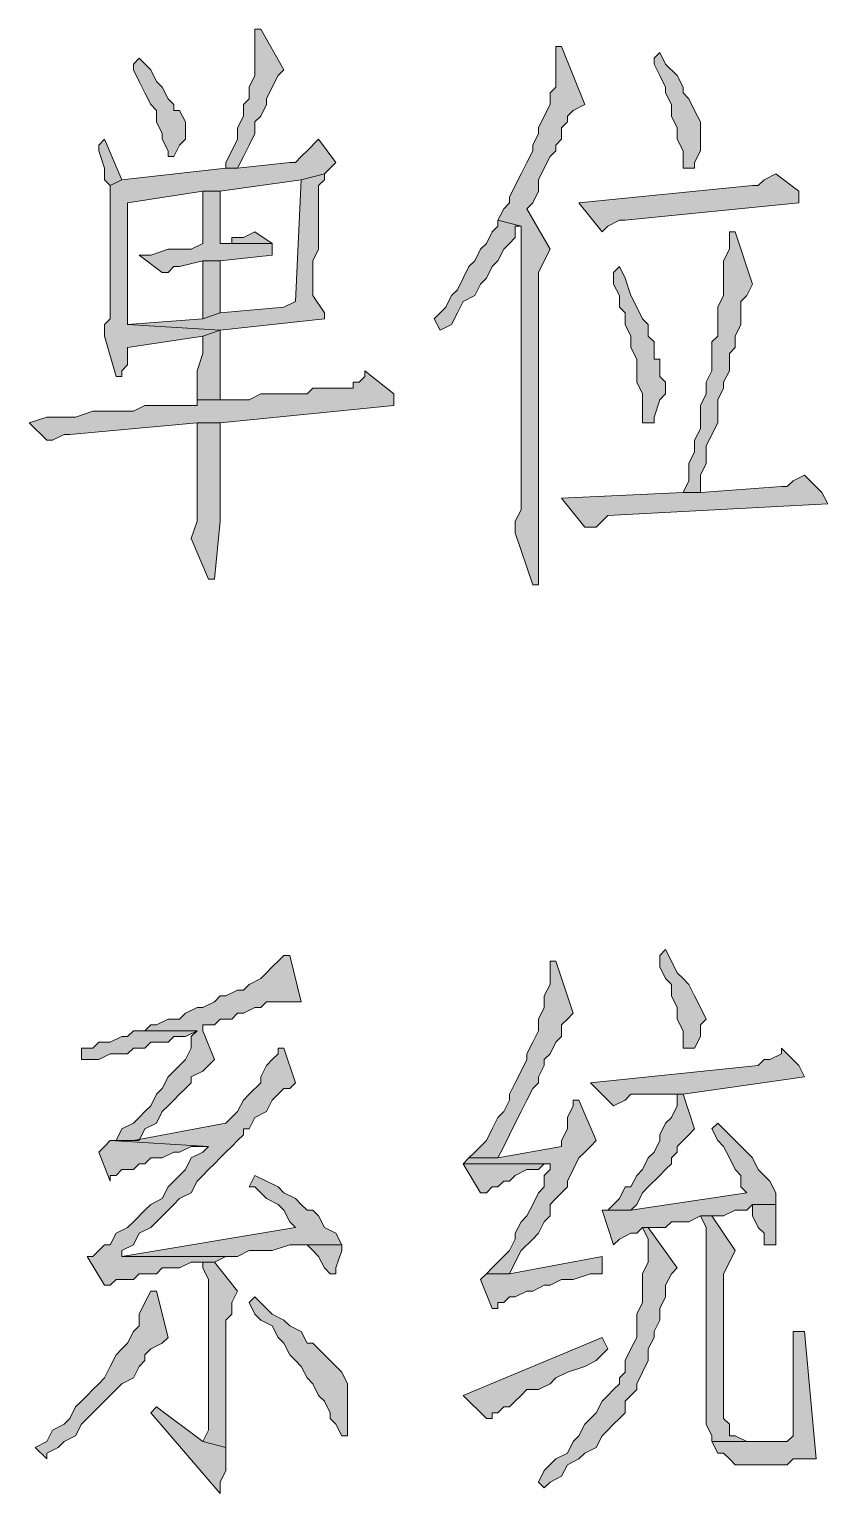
# Model space of a CAD drawing. Header units: inches. Extents: x 20 to 409, y 5 to 283.
# Drawn here: x 348.84 to 354.68, y 53.74 to 64.45 of the extents above; entities that cross this region are included whole.
import ezdxf

# ---------------------------------------------------------------- set-up
doc = ezdxf.new("R2010")
doc.units = ezdxf.units.IN
doc.header["$MEASUREMENT"] = 0
doc.layers.add('C00-00-00', color=7, linetype='Continuous')

msp = doc.modelspace()

# ---------------------------------------------------------------- hatches: boundary and pattern name
at = {"layer": 'C00-00-00'}
h = msp.add_hatch(color=0, dxfattribs=at)
h.dxf.hatch_style = 2
h.paths.add_polyline_path([(350.529, 64.449), (350.487, 64.449), (350.487, 64.364), (350.487, 64.11), (350.444, 64.026), (350.444, 63.941), (350.402, 63.899), (350.402, 63.814), (350.36, 63.729), (350.36, 63.645), (350.317, 63.56), (350.275, 63.475), (350.275, 63.433), (350.36, 63.433), (350.402, 63.518), (350.444, 63.602), (350.487, 63.687), (350.487, 63.772), (350.529, 63.814), (350.571, 63.899), (350.571, 63.941), (350.614, 64.026), (350.656, 64.11), (350.698, 64.153)])
h = msp.add_hatch(color=0, dxfattribs=at)
h.dxf.hatch_style = 2
h.paths.add_polyline_path([(352.73, 64.322), (352.688, 64.322), (352.688, 64.28), (352.688, 64.026), (352.646, 63.983), (352.646, 63.899), (352.603, 63.814), (352.561, 63.729), (352.561, 63.687), (352.519, 63.602), (352.519, 63.56), (352.476, 63.475), (352.434, 63.391), (352.392, 63.306), (352.349, 63.221), (352.349, 63.179), (352.307, 63.137), (352.265, 63.052), (352.434, 63.01), (352.434, 62.756), (352.434, 62.713), (352.434, 60.935), (352.392, 60.851), (352.392, 60.766), (352.519, 60.385), (352.561, 60.385), (352.561, 60.935), (352.561, 62.671), (352.603, 62.756), (352.646, 62.84), (352.476, 63.137), (352.519, 63.179), (352.561, 63.264), (352.561, 63.348), (352.603, 63.433), (352.646, 63.518), (352.688, 63.56), (352.688, 63.602), (352.73, 63.645), (352.73, 63.729), (352.773, 63.772), (352.773, 63.814), (352.815, 63.856), (352.9, 63.899)])
h = msp.add_hatch(color=0, dxfattribs=at)
h.dxf.hatch_style = 2
h.paths.add_polyline_path([(353.45, 64.28), (353.408, 64.237), (353.408, 64.195), (353.45, 64.11), (353.492, 64.026), (353.492, 63.983), (353.535, 63.899), (353.535, 63.814), (353.577, 63.729), (353.577, 63.645), (353.619, 63.56), (353.619, 63.433), (353.704, 63.433), (353.704, 63.475), (353.746, 63.56), (353.746, 63.772), (353.704, 63.856), (353.662, 63.941), (353.619, 63.983), (353.619, 64.026), (353.577, 64.11), (353.492, 64.195)])
h = msp.add_hatch(color=0, dxfattribs=at)
h.dxf.hatch_style = 2
h.paths.add_polyline_path([(349.64, 64.237), (349.598, 64.195), (349.598, 64.153), (349.64, 64.068), (349.682, 63.983), (349.725, 63.899), (349.767, 63.856), (349.767, 63.772), (349.809, 63.687), (349.809, 63.645), (349.852, 63.56), (349.852, 63.518), (349.894, 63.518), (349.936, 63.602), (349.979, 63.645), (349.979, 63.772), (349.936, 63.856), (349.894, 63.856), (349.894, 63.899), (349.852, 63.941), (349.809, 64.026), (349.767, 64.068), (349.725, 64.153)])
h = msp.add_hatch(color=0, dxfattribs=at)
h.dxf.hatch_style = 2
h.paths.add_polyline_path([(349.386, 63.645), (349.344, 63.602), (349.344, 63.56), (349.386, 63.433), (349.386, 63.348), (349.428, 63.306), (349.513, 63.348)])
h = msp.add_hatch(color=0, dxfattribs=at)
h.dxf.hatch_style = 2
h.paths.add_polyline_path([(350.952, 63.645), (350.868, 63.56), (350.825, 63.518), (350.783, 63.475), (350.741, 63.475), (350.36, 63.433), (350.275, 63.433), (349.513, 63.348), (349.428, 63.306), (349.428, 62.332), (349.386, 62.29), (349.386, 62.205), (349.471, 61.909), (349.513, 61.909), (349.513, 61.951), (349.555, 61.994), (349.555, 62.121), (350.106, 62.205), (350.233, 62.248), (349.555, 62.29), (349.555, 63.179), (350.106, 63.264), (350.233, 63.264), (350.825, 63.348), (350.995, 63.391), (351.079, 63.475)])
h = msp.add_hatch(color=0, dxfattribs=at)
h.dxf.hatch_style = 2
h.paths.add_polyline_path([(350.995, 63.391), (350.825, 63.348), (350.783, 62.459), (350.698, 62.417), (350.233, 62.375), (350.106, 62.332), (349.555, 62.29), (350.233, 62.248), (350.995, 62.332), (350.995, 62.375), (350.91, 62.502), (350.91, 62.756), (350.952, 62.84), (350.952, 63.306), (350.995, 63.348)])
h = msp.add_hatch(color=0, dxfattribs=at)
h.dxf.hatch_style = 2
h.paths.add_polyline_path([(354.297, 63.391), (354.212, 63.348), (354.17, 63.306), (354.127, 63.306), (352.857, 63.179), (353.027, 62.967), (353.069, 63.01), (353.154, 63.052), (353.196, 63.052), (354.466, 63.179), (354.466, 63.264)])
h = msp.add_hatch(color=0, dxfattribs=at)
h.dxf.hatch_style = 2
h.paths.add_polyline_path([(350.233, 63.264), (350.106, 63.264), (350.106, 63.137), (350.106, 62.883), (350.021, 62.84), (349.852, 62.84), (349.725, 62.798), (349.64, 62.798), (349.809, 62.671), (349.852, 62.671), (349.894, 62.713), (349.936, 62.713), (350.106, 62.756), (350.233, 62.756), (350.614, 62.798), (350.614, 62.883), (350.233, 62.883)])
h = msp.add_hatch(color=0, dxfattribs=at)
h.dxf.hatch_style = 2
h.paths.add_polyline_path([(352.265, 63.052), (352.265, 63.01), (352.222, 62.967), (352.18, 62.883), (352.138, 62.84), (352.095, 62.756), (352.053, 62.713), (352.011, 62.629), (351.968, 62.544), (351.926, 62.502), (351.884, 62.417), (351.799, 62.332), (351.841, 62.248), (351.926, 62.29), (351.968, 62.375), (352.011, 62.459), (352.095, 62.502), (352.138, 62.586), (352.18, 62.629), (352.222, 62.713), (352.265, 62.756), (352.307, 62.84), (352.349, 62.883), (352.392, 62.925), (352.392, 63.01), (352.434, 63.01)])
h = msp.add_hatch(color=0, dxfattribs=at)
h.dxf.hatch_style = 2
h.paths.add_polyline_path([(350.487, 62.967), (350.402, 62.925), (350.317, 62.925), (350.317, 62.883), (350.233, 62.883), (350.614, 62.883)])
h = msp.add_hatch(color=0, dxfattribs=at)
h.dxf.hatch_style = 2
h.paths.add_polyline_path([(354, 62.967), (353.958, 62.967), (353.958, 62.925), (353.958, 62.84), (353.916, 62.756), (353.916, 62.502), (353.873, 62.417), (353.873, 62.205), (353.831, 62.163), (353.831, 61.951), (353.789, 61.867), (353.789, 61.782), (353.746, 61.697), (353.746, 61.528), (353.704, 61.443), (353.704, 61.359), (353.662, 61.274), (353.662, 61.147), (353.619, 61.062), (353.746, 61.062), (353.746, 61.189), (353.789, 61.274), (353.789, 61.401), (353.831, 61.486), (353.873, 61.57), (353.873, 61.74), (353.916, 61.824), (353.916, 61.867), (353.958, 61.951), (353.958, 62.078), (354, 62.121), (354, 62.205), (354.043, 62.29), (354.043, 62.459), (354.085, 62.502), (354.127, 62.586)])
h = msp.add_hatch(color=0, dxfattribs=at)
h.dxf.hatch_style = 2
h.paths.add_polyline_path([(350.233, 62.756), (350.106, 62.756), (350.106, 62.713), (350.106, 62.332), (350.233, 62.375)])
h = msp.add_hatch(color=0, dxfattribs=at)
h.dxf.hatch_style = 2
h.paths.add_polyline_path([(353.154, 62.713), (353.111, 62.671), (353.111, 62.586), (353.154, 62.502), (353.154, 62.417), (353.196, 62.375), (353.196, 62.29), (353.238, 62.205), (353.238, 62.121), (353.281, 62.036), (353.281, 61.867), (353.323, 61.782), (353.323, 61.57), (353.408, 61.57), (353.408, 61.613), (353.45, 61.74), (353.492, 61.782), (353.492, 61.867), (353.45, 61.909), (353.45, 62.036), (353.408, 62.036), (353.408, 62.078), (353.408, 62.163), (353.365, 62.205), (353.365, 62.29), (353.323, 62.332), (353.281, 62.417), (353.238, 62.502), (353.196, 62.629)])
h = msp.add_hatch(color=0, dxfattribs=at)
h.dxf.hatch_style = 2
h.paths.add_polyline_path([(350.233, 62.248), (350.106, 62.205), (350.106, 62.078), (350.063, 61.951), (350.063, 61.74), (350.233, 61.74)])
h = msp.add_hatch(color=0, dxfattribs=at)
h.dxf.hatch_style = 2
h.paths.add_polyline_path([(351.291, 61.951), (351.291, 61.909), (351.249, 61.867), (351.206, 61.867), (351.206, 61.824), (350.91, 61.824), (350.868, 61.782), (350.529, 61.782), (350.444, 61.74), (350.36, 61.74), (350.063, 61.74), (350.063, 61.697), (349.682, 61.697), (349.598, 61.655), (349.301, 61.655), (349.174, 61.613), (348.963, 61.613), (348.836, 61.57), (348.963, 61.443), (349.005, 61.443), (349.09, 61.486), (349.132, 61.486), (350.063, 61.57), (350.233, 61.57), (351.503, 61.697), (351.503, 61.782)])
h = msp.add_hatch(color=0, dxfattribs=at)
h.dxf.hatch_style = 2
h.paths.add_polyline_path([(350.233, 61.57), (350.063, 61.57), (350.063, 61.486), (350.063, 60.851), (350.021, 60.724), (350.148, 60.427), (350.19, 60.427), (350.233, 60.851)])
h = msp.add_hatch(color=0, dxfattribs=at)
h.dxf.hatch_style = 2
h.paths.add_polyline_path([(354.508, 61.189), (354.424, 61.147), (354.381, 61.105), (354.339, 61.105), (353.746, 61.062), (353.619, 61.062), (352.73, 61.02), (352.9, 60.808), (352.984, 60.808), (353.027, 60.851), (353.069, 60.893), (354.678, 60.978), (354.635, 61.062)])
h = msp.add_hatch(color=0, dxfattribs=at)
h.dxf.hatch_style = 2
h.paths.add_polyline_path([(350.741, 57.676), (350.698, 57.676), (350.656, 57.633), (350.614, 57.591), (350.571, 57.549), (350.529, 57.506), (350.444, 57.464), (350.402, 57.422), (350.36, 57.422), (350.275, 57.379), (350.233, 57.379), (350.19, 57.337), (350.106, 57.295), (350.063, 57.295), (349.979, 57.252), (349.936, 57.21), (349.852, 57.21), (349.767, 57.168), (349.725, 57.168), (349.682, 57.125), (350.063, 57.125), (350.021, 57.083), (350.021, 56.998), (349.979, 56.914), (349.936, 56.871), (349.894, 56.829), (349.852, 56.787), (349.809, 56.702), (349.767, 56.66), (349.725, 56.575), (349.682, 56.533), (349.64, 56.49), (349.598, 56.448), (349.513, 56.406), (349.471, 56.321), (349.428, 56.321), (349.598, 56.321), (349.64, 56.321), (349.682, 56.406), (349.767, 56.448), (349.809, 56.533), (349.852, 56.575), (349.894, 56.617), (349.936, 56.66), (349.979, 56.702), (350.021, 56.744), (350.021, 56.787), (350.106, 56.829), (350.148, 56.871), (350.19, 56.914), (350.106, 57.125), (350.106, 57.168), (350.19, 57.168), (350.233, 57.21), (350.317, 57.21), (350.36, 57.252), (350.402, 57.252), (350.487, 57.295), (350.529, 57.295), (350.571, 57.337), (350.825, 57.337)])
h = msp.add_hatch(color=0, dxfattribs=at)
h.dxf.hatch_style = 2
h.paths.add_polyline_path([(352.688, 57.633), (352.646, 57.633), (352.646, 57.591), (352.646, 57.464), (352.603, 57.379), (352.603, 57.295), (352.561, 57.21), (352.561, 57.125), (352.519, 57.041), (352.476, 56.956), (352.476, 56.914), (352.434, 56.829), (352.392, 56.744), (352.349, 56.66), (352.349, 56.617), (352.307, 56.533), (352.265, 56.49), (352.222, 56.406), (352.18, 56.321), (352.138, 56.279), (352.095, 56.236), (352.053, 56.194), (352.265, 56.194), (352.307, 56.279), (352.349, 56.363), (352.392, 56.448), (352.434, 56.533), (352.476, 56.617), (352.519, 56.702), (352.561, 56.744), (352.561, 56.787), (352.603, 56.871), (352.603, 56.914), (352.646, 56.956), (352.688, 57.041), (352.73, 57.083), (352.73, 57.168), (352.773, 57.21), (352.815, 57.252)])
h = msp.add_hatch(color=0, dxfattribs=at)
h.dxf.hatch_style = 2
h.paths.add_polyline_path([(353.492, 57.718), (353.45, 57.676), (353.45, 57.591), (353.492, 57.506), (353.535, 57.464), (353.535, 57.379), (353.577, 57.295), (353.577, 57.21), (353.619, 57.125), (353.619, 56.998), (353.704, 56.998), (353.746, 57.083), (353.746, 57.168), (353.789, 57.21), (353.746, 57.295), (353.704, 57.379), (353.662, 57.464), (353.619, 57.506), (353.577, 57.549), (353.535, 57.633)])
h = msp.add_hatch(color=0, dxfattribs=at)
h.dxf.hatch_style = 2
h.paths.add_polyline_path([(349.682, 57.125), (349.598, 57.125), (349.555, 57.083), (349.513, 57.083), (349.428, 57.041), (349.344, 57.041), (349.301, 56.998), (349.217, 56.998), (349.217, 56.914), (349.344, 56.914), (349.428, 56.956), (349.555, 56.956), (349.598, 56.998), (349.682, 56.998), (349.725, 57.041), (349.852, 57.041), (349.894, 57.083), (349.979, 57.083), (350.063, 57.125)])
h = msp.add_hatch(color=0, dxfattribs=at)
h.dxf.hatch_style = 2
h.paths.add_polyline_path([(350.656, 56.998), (350.656, 56.956), (350.614, 56.914), (350.571, 56.871), (350.529, 56.787), (350.529, 56.744), (350.444, 56.66), (350.402, 56.617), (350.36, 56.533), (350.275, 56.448), (349.598, 56.321), (349.428, 56.321), (350.148, 56.279), (350.106, 56.236), (350.021, 56.194), (349.979, 56.109), (349.936, 56.067), (349.894, 56.025), (349.852, 55.982), (349.809, 55.898), (349.725, 55.855), (349.682, 55.813), (349.598, 55.728), (349.555, 55.686), (349.471, 55.644), (349.428, 55.559), (349.386, 55.559), (349.344, 55.517), (349.301, 55.474), (349.259, 55.474), (349.386, 55.263), (349.428, 55.263), (349.471, 55.305), (349.598, 55.305), (349.64, 55.347), (349.767, 55.347), (349.809, 55.39), (349.936, 55.39), (350.021, 55.432), (350.19, 55.432), (350.275, 55.474), (349.513, 55.474), (349.513, 55.517), (349.598, 55.559), (349.64, 55.644), (349.725, 55.686), (349.767, 55.728), (349.852, 55.813), (349.894, 55.855), (349.936, 55.898), (350.021, 55.94), (350.063, 56.025), (350.106, 56.067), (350.148, 56.109), (350.19, 56.152), (350.233, 56.194), (350.275, 56.236), (350.317, 56.279), (350.36, 56.321), (350.402, 56.363), (350.402, 56.406), (350.444, 56.406), (350.487, 56.49), (350.571, 56.533), (350.614, 56.617), (350.656, 56.66), (350.698, 56.702), (350.741, 56.702), (350.783, 56.744), (350.698, 56.998)])
h = msp.add_hatch(color=0, dxfattribs=at)
h.dxf.hatch_style = 2
h.paths.add_polyline_path([(354.339, 56.998), (354.339, 56.956), (354.254, 56.914), (354.212, 56.914), (354.17, 56.871), (352.942, 56.744), (353.111, 56.575), (353.196, 56.617), (353.238, 56.66), (353.619, 56.66), (354.508, 56.787), (354.466, 56.871)])
h = msp.add_hatch(color=0, dxfattribs=at)
h.dxf.hatch_style = 2
h.paths.add_polyline_path([(353.619, 56.66), (353.577, 56.66), (353.577, 56.575), (353.535, 56.49), (353.492, 56.448), (353.45, 56.363), (353.45, 56.321), (353.408, 56.236), (353.365, 56.194), (353.323, 56.109), (353.281, 56.067), (353.238, 55.982), (353.196, 55.982), (353.154, 55.898), (353.111, 55.855), (353.069, 55.813), (353.238, 55.813), (353.281, 55.855), (353.323, 55.94), (353.365, 55.982), (353.45, 56.067), (353.492, 56.109), (353.535, 56.152), (353.535, 56.194), (353.577, 56.236), (353.577, 56.279), (353.619, 56.321), (353.662, 56.363), (353.704, 56.406)])
h = msp.add_hatch(color=0, dxfattribs=at)
h.dxf.hatch_style = 2
h.paths.add_polyline_path([(352.857, 56.617), (352.815, 56.617), (352.815, 56.575), (352.773, 56.49), (352.773, 56.406), (352.73, 56.321), (352.73, 56.279), (352.265, 56.194), (352.053, 56.194), (352.011, 56.152), (352.646, 56.152), (352.646, 56.109), (352.603, 56.067), (352.603, 55.982), (352.561, 55.94), (352.519, 55.855), (352.476, 55.771), (352.434, 55.728), (352.392, 55.644), (352.392, 55.601), (352.349, 55.517), (352.265, 55.432), (352.222, 55.39), (352.18, 55.347), (352.349, 55.347), (352.392, 55.432), (352.434, 55.517), (352.519, 55.601), (352.561, 55.644), (352.603, 55.728), (352.646, 55.771), (352.646, 55.855), (352.688, 55.898), (352.73, 55.94), (352.773, 55.982), (352.773, 56.025), (352.815, 56.109), (352.857, 56.194), (352.9, 56.236), (352.942, 56.279), (352.984, 56.321)])
h = msp.add_hatch(color=0, dxfattribs=at)
h.dxf.hatch_style = 2
h.paths.add_polyline_path([(353.873, 56.448), (353.831, 56.406), (353.873, 56.321), (353.916, 56.279), (353.958, 56.194), (354, 56.109), (354.043, 56.067), (354.043, 55.982), (354.085, 55.94), (353.238, 55.813), (353.027, 55.813), (353.111, 55.559), (353.154, 55.601), (353.238, 55.644), (353.281, 55.644), (353.323, 55.686), (353.492, 55.686), (353.535, 55.728), (353.577, 55.728), (353.662, 55.728), (353.746, 55.771), (353.916, 55.771), (354, 55.813), (354.085, 55.813), (354.127, 55.855), (354.297, 55.855), (354.297, 55.898), (354.297, 55.94), (354.254, 56.025), (354.17, 56.109), (354.127, 56.194)])
h = msp.add_hatch(color=0, dxfattribs=at)
h.dxf.hatch_style = 2
h.paths.add_polyline_path([(349.428, 56.321), (349.386, 56.279), (349.344, 56.236), (349.428, 56.025), (349.428, 56.067), (349.471, 56.067), (349.513, 56.109), (349.598, 56.109), (349.64, 56.152), (349.682, 56.152), (349.725, 56.194), (349.809, 56.194), (349.894, 56.236), (349.936, 56.236), (350.021, 56.279), (350.148, 56.279)])
h = msp.add_hatch(color=0, dxfattribs=at)
h.dxf.hatch_style = 2
h.paths.add_polyline_path([(352.011, 56.152), (352.138, 55.94), (352.18, 55.94), (352.222, 55.982), (352.265, 55.982), (352.307, 56.025), (352.349, 56.025), (352.392, 56.067), (352.476, 56.109), (352.561, 56.109), (352.603, 56.152), (352.646, 56.152)])
h = msp.add_hatch(color=0, dxfattribs=at)
h.dxf.hatch_style = 2
h.paths.add_polyline_path([(350.487, 56.067), (350.444, 55.982), (350.487, 55.982), (350.529, 55.94), (350.571, 55.898), (350.656, 55.855), (350.698, 55.813), (350.741, 55.728), (350.783, 55.686), (349.513, 55.474), (350.36, 55.474), (350.444, 55.517), (350.614, 55.517), (350.741, 55.559), (351.122, 55.559), (351.079, 55.644), (350.995, 55.686), (350.952, 55.771), (350.91, 55.813), (350.868, 55.813), (350.825, 55.855), (350.783, 55.898), (350.698, 55.94), (350.656, 55.982), (350.571, 56.025)])
h = msp.add_hatch(color=0, dxfattribs=at)
h.dxf.hatch_style = 2
h.paths.add_polyline_path([(354.297, 55.855), (354.127, 55.855), (354.127, 55.771), (354.17, 55.686), (354.212, 55.644), (354.212, 55.559), (354.297, 55.559)])
h = msp.add_hatch(color=0, dxfattribs=at)
h.dxf.hatch_style = 2
h.paths.add_polyline_path([(353.831, 55.771), (353.746, 55.771), (353.789, 55.686), (353.789, 54.247), (353.831, 54.162), (353.831, 54.12), (354.127, 54.12), (354.085, 54.12), (354, 54.162), (353.958, 54.162), (353.958, 54.247), (353.916, 54.289), (353.916, 55.178), (353.916, 55.22), (353.916, 55.347), (353.958, 55.432), (354, 55.517)])
h = msp.add_hatch(color=0, dxfattribs=at)
h.dxf.hatch_style = 2
h.paths.add_polyline_path([(353.365, 55.686), (353.323, 55.686), (353.365, 55.601), (353.365, 55.432), (353.323, 55.347), (353.323, 55.136), (353.281, 55.051), (353.281, 54.882), (353.238, 54.797), (353.196, 54.712), (353.196, 54.628), (353.154, 54.585), (353.154, 54.543), (353.111, 54.501), (353.069, 54.458), (353.027, 54.416), (352.984, 54.331), (352.942, 54.289), (352.9, 54.247), (352.857, 54.162), (352.815, 54.12), (352.773, 54.035), (352.688, 53.993), (352.603, 53.908), (352.561, 53.823), (352.603, 53.781), (352.646, 53.823), (352.73, 53.866), (352.773, 53.95), (352.857, 53.993), (352.9, 54.035), (352.984, 54.077), (353.027, 54.162), (353.069, 54.204), (353.111, 54.247), (353.154, 54.289), (353.196, 54.331), (353.196, 54.416), (353.238, 54.458), (353.281, 54.501), (353.281, 54.543), (353.323, 54.628), (353.365, 54.712), (353.365, 54.797), (353.408, 54.882), (353.408, 54.924), (353.45, 55.009), (353.45, 55.093), (353.492, 55.178), (353.492, 55.263), (353.535, 55.347), (353.577, 55.39)])
h = msp.add_hatch(color=0, dxfattribs=at)
h.dxf.hatch_style = 2
h.paths.add_polyline_path([(351.122, 55.559), (350.868, 55.559), (350.91, 55.517), (350.952, 55.474), (350.995, 55.39), (351.037, 55.347), (351.079, 55.347), (351.079, 55.39), (351.122, 55.517)])
h = msp.add_hatch(color=0, dxfattribs=at)
h.dxf.hatch_style = 2
h.paths.add_polyline_path([(350.19, 55.432), (350.106, 55.432), (350.106, 55.39), (350.148, 55.305), (350.148, 54.204), (350.106, 54.12), (350.275, 54.077), (350.275, 55.009), (350.317, 55.051), (350.317, 55.136), (350.36, 55.22)])
h = msp.add_hatch(color=0, dxfattribs=at)
h.dxf.hatch_style = 2
h.paths.add_polyline_path([(353.027, 55.474), (352.349, 55.347), (352.18, 55.347), (352.138, 55.305), (352.222, 55.093), (352.265, 55.093), (352.265, 55.136), (352.307, 55.136), (352.349, 55.178), (352.392, 55.178), (352.476, 55.22), (352.519, 55.22), (352.603, 55.263), (352.646, 55.263), (352.73, 55.305), (352.815, 55.305), (352.942, 55.347), (353.027, 55.347)])
h = msp.add_hatch(color=0, dxfattribs=at)
h.dxf.hatch_style = 2
h.paths.add_polyline_path([(349.725, 55.22), (349.682, 55.136), (349.64, 55.051), (349.64, 54.966), (349.598, 54.924), (349.555, 54.839), (349.513, 54.797), (349.471, 54.755), (349.428, 54.67), (349.386, 54.585), (349.344, 54.543), (349.301, 54.501), (349.259, 54.458), (349.217, 54.416), (349.174, 54.374), (349.132, 54.289), (349.09, 54.247), (349.005, 54.204), (348.963, 54.12), (348.878, 54.077), (348.963, 53.993), (348.963, 54.035), (349.047, 54.077), (349.09, 54.12), (349.174, 54.162), (349.217, 54.247), (349.259, 54.289), (349.301, 54.331), (349.344, 54.374), (349.386, 54.416), (349.428, 54.458), (349.471, 54.501), (349.513, 54.543), (349.598, 54.585), (349.64, 54.67), (349.682, 54.712), (349.682, 54.755), (349.725, 54.797), (349.809, 54.839), (349.852, 54.882), (349.767, 55.22)])
h = msp.add_hatch(color=0, dxfattribs=at)
h.dxf.hatch_style = 2
h.paths.add_polyline_path([(350.487, 55.178), (350.444, 55.136), (350.487, 55.051), (350.529, 55.009), (350.614, 54.966), (350.656, 54.882), (350.698, 54.839), (350.741, 54.755), (350.783, 54.712), (350.825, 54.67), (350.868, 54.585), (350.91, 54.543), (350.952, 54.458), (350.995, 54.416), (351.037, 54.331), (351.037, 54.289), (351.079, 54.247), (351.122, 54.162), (351.164, 54.162), (351.164, 54.289), (351.164, 54.543), (351.122, 54.628), (351.037, 54.712), (350.995, 54.755), (350.952, 54.797), (350.91, 54.839), (350.868, 54.839), (350.825, 54.924), (350.741, 54.966), (350.698, 55.009), (350.614, 55.051), (350.571, 55.093)])
h = msp.add_hatch(color=0, dxfattribs=at)
h.dxf.hatch_style = 2
h.paths.add_polyline_path([(353.027, 54.882), (352.011, 54.458), (352.18, 54.289), (352.222, 54.289), (352.222, 54.331), (352.265, 54.331), (352.307, 54.374), (352.349, 54.374), (352.392, 54.416), (352.434, 54.458), (352.476, 54.501), (352.561, 54.501), (352.646, 54.543), (352.688, 54.585), (352.773, 54.628), (352.9, 54.67), (352.984, 54.712), (353.069, 54.797)])
h = msp.add_hatch(color=0, dxfattribs=at)
h.dxf.hatch_style = 2
h.paths.add_polyline_path([(354.508, 54.924), (354.424, 54.924), (354.424, 54.162), (354.381, 54.12), (353.831, 54.12), (353.873, 54.035), (353.916, 54.035), (353.958, 53.993), (354, 53.95), (354.381, 53.95), (354.424, 53.993), (354.593, 53.993)])
h = msp.add_hatch(color=0, dxfattribs=at)
h.dxf.hatch_style = 2
h.paths.add_polyline_path([(349.767, 54.374), (349.725, 54.331), (350.233, 53.739), (350.233, 53.823), (350.275, 53.908), (350.275, 54.077), (350.106, 54.12)])

# ---------------------------------------------------------------- linework, layer by layer
at = {"layer": 'C00-00-00', "color": 0, "lineweight": 0}
for points in [[(350.529, 64.449), (350.487, 64.449), (350.487, 64.364), (350.487, 64.11), (350.444, 64.026), (350.444, 63.941), (350.402, 63.899), (350.402, 63.814), (350.36, 63.729), (350.36, 63.645), (350.317, 63.56), (350.275, 63.475), (350.275, 63.433), (350.36, 63.433), (350.402, 63.518), (350.444, 63.602), (350.487, 63.687), (350.487, 63.772), (350.529, 63.814), (350.571, 63.899), (350.571, 63.941), (350.614, 64.026), (350.656, 64.11), (350.698, 64.153)], [(352.73, 64.322), (352.688, 64.322), (352.688, 64.28), (352.688, 64.026), (352.646, 63.983), (352.646, 63.899), (352.603, 63.814), (352.561, 63.729), (352.561, 63.687), (352.519, 63.602), (352.519, 63.56), (352.476, 63.475), (352.434, 63.391), (352.392, 63.306), (352.349, 63.221), (352.349, 63.179), (352.307, 63.137), (352.265, 63.052), (352.434, 63.01), (352.434, 62.756), (352.434, 62.713), (352.434, 60.935), (352.392, 60.851), (352.392, 60.766), (352.519, 60.385), (352.561, 60.385), (352.561, 60.935), (352.561, 62.671), (352.603, 62.756), (352.646, 62.84), (352.476, 63.137), (352.519, 63.179), (352.561, 63.264), (352.561, 63.348), (352.603, 63.433), (352.646, 63.518), (352.688, 63.56), (352.688, 63.602), (352.73, 63.645), (352.73, 63.729), (352.773, 63.772), (352.773, 63.814), (352.815, 63.856), (352.9, 63.899)], [(353.45, 64.28), (353.408, 64.237), (353.408, 64.195), (353.45, 64.11), (353.492, 64.026), (353.492, 63.983), (353.535, 63.899), (353.535, 63.814), (353.577, 63.729), (353.577, 63.645), (353.619, 63.56), (353.619, 63.433), (353.704, 63.433), (353.704, 63.475), (353.746, 63.56), (353.746, 63.772), (353.704, 63.856), (353.662, 63.941), (353.619, 63.983), (353.619, 64.026), (353.577, 64.11), (353.492, 64.195)], [(349.64, 64.237), (349.598, 64.195), (349.598, 64.153), (349.64, 64.068), (349.682, 63.983), (349.725, 63.899), (349.767, 63.856), (349.767, 63.772), (349.809, 63.687), (349.809, 63.645), (349.852, 63.56), (349.852, 63.518), (349.894, 63.518), (349.936, 63.602), (349.979, 63.645), (349.979, 63.772), (349.936, 63.856), (349.894, 63.856), (349.894, 63.899), (349.852, 63.941), (349.809, 64.026), (349.767, 64.068), (349.725, 64.153)], [(349.386, 63.645), (349.344, 63.602), (349.344, 63.56), (349.386, 63.433), (349.386, 63.348), (349.428, 63.306), (349.513, 63.348)], [(350.952, 63.645), (350.868, 63.56), (350.825, 63.518), (350.783, 63.475), (350.741, 63.475), (350.36, 63.433), (350.275, 63.433), (349.513, 63.348), (349.428, 63.306), (349.428, 62.332), (349.386, 62.29), (349.386, 62.205), (349.471, 61.909), (349.513, 61.909), (349.513, 61.951), (349.555, 61.994), (349.555, 62.121), (350.106, 62.205), (350.233, 62.248), (349.555, 62.29), (349.555, 63.179), (350.106, 63.264), (350.233, 63.264), (350.825, 63.348), (350.995, 63.391), (351.079, 63.475)], [(350.995, 63.391), (350.825, 63.348), (350.783, 62.459), (350.698, 62.417), (350.233, 62.375), (350.106, 62.332), (349.555, 62.29), (350.233, 62.248), (350.995, 62.332), (350.995, 62.375), (350.91, 62.502), (350.91, 62.756), (350.952, 62.84), (350.952, 63.306), (350.995, 63.348)], [(354.297, 63.391), (354.212, 63.348), (354.17, 63.306), (354.127, 63.306), (352.857, 63.179), (353.027, 62.967), (353.069, 63.01), (353.154, 63.052), (353.196, 63.052), (354.466, 63.179), (354.466, 63.264)], [(350.233, 63.264), (350.106, 63.264), (350.106, 63.137), (350.106, 62.883), (350.021, 62.84), (349.852, 62.84), (349.725, 62.798), (349.64, 62.798), (349.809, 62.671), (349.852, 62.671), (349.894, 62.713), (349.936, 62.713), (350.106, 62.756), (350.233, 62.756), (350.614, 62.798), (350.614, 62.883), (350.233, 62.883)], [(352.265, 63.052), (352.265, 63.01), (352.222, 62.967), (352.18, 62.883), (352.138, 62.84), (352.095, 62.756), (352.053, 62.713), (352.011, 62.629), (351.968, 62.544), (351.926, 62.502), (351.884, 62.417), (351.799, 62.332), (351.841, 62.248), (351.926, 62.29), (351.968, 62.375), (352.011, 62.459), (352.095, 62.502), (352.138, 62.586), (352.18, 62.629), (352.222, 62.713), (352.265, 62.756), (352.307, 62.84), (352.349, 62.883), (352.392, 62.925), (352.392, 63.01), (352.434, 63.01)], [(350.487, 62.967), (350.402, 62.925), (350.317, 62.925), (350.317, 62.883), (350.233, 62.883), (350.614, 62.883)], [(354, 62.967), (353.958, 62.967), (353.958, 62.925), (353.958, 62.84), (353.916, 62.756), (353.916, 62.502), (353.873, 62.417), (353.873, 62.205), (353.831, 62.163), (353.831, 61.951), (353.789, 61.867), (353.789, 61.782), (353.746, 61.697), (353.746, 61.528), (353.704, 61.443), (353.704, 61.359), (353.662, 61.274), (353.662, 61.147), (353.619, 61.062), (353.746, 61.062), (353.746, 61.189), (353.789, 61.274), (353.789, 61.401), (353.831, 61.486), (353.873, 61.57), (353.873, 61.74), (353.916, 61.824), (353.916, 61.867), (353.958, 61.951), (353.958, 62.078), (354, 62.121), (354, 62.205), (354.043, 62.29), (354.043, 62.459), (354.085, 62.502), (354.127, 62.586)], [(350.233, 62.756), (350.106, 62.756), (350.106, 62.713), (350.106, 62.332), (350.233, 62.375)], [(353.154, 62.713), (353.111, 62.671), (353.111, 62.586), (353.154, 62.502), (353.154, 62.417), (353.196, 62.375), (353.196, 62.29), (353.238, 62.205), (353.238, 62.121), (353.281, 62.036), (353.281, 61.867), (353.323, 61.782), (353.323, 61.57), (353.408, 61.57), (353.408, 61.613), (353.45, 61.74), (353.492, 61.782), (353.492, 61.867), (353.45, 61.909), (353.45, 62.036), (353.408, 62.036), (353.408, 62.078), (353.408, 62.163), (353.365, 62.205), (353.365, 62.29), (353.323, 62.332), (353.281, 62.417), (353.238, 62.502), (353.196, 62.629)], [(350.233, 62.248), (350.106, 62.205), (350.106, 62.078), (350.063, 61.951), (350.063, 61.74), (350.233, 61.74)], [(351.291, 61.951), (351.291, 61.909), (351.249, 61.867), (351.206, 61.867), (351.206, 61.824), (350.91, 61.824), (350.868, 61.782), (350.529, 61.782), (350.444, 61.74), (350.36, 61.74), (350.063, 61.74), (350.063, 61.697), (349.682, 61.697), (349.598, 61.655), (349.301, 61.655), (349.174, 61.613), (348.963, 61.613), (348.836, 61.57), (348.963, 61.443), (349.005, 61.443), (349.09, 61.486), (349.132, 61.486), (350.063, 61.57), (350.233, 61.57), (351.503, 61.697), (351.503, 61.782)], [(350.233, 61.57), (350.063, 61.57), (350.063, 61.486), (350.063, 60.851), (350.021, 60.724), (350.148, 60.427), (350.19, 60.427), (350.233, 60.851)], [(354.508, 61.189), (354.424, 61.147), (354.381, 61.105), (354.339, 61.105), (353.746, 61.062), (353.619, 61.062), (352.73, 61.02), (352.9, 60.808), (352.984, 60.808), (353.027, 60.851), (353.069, 60.893), (354.678, 60.978), (354.635, 61.062)], [(350.741, 57.676), (350.698, 57.676), (350.656, 57.633), (350.614, 57.591), (350.571, 57.549), (350.529, 57.506), (350.444, 57.464), (350.402, 57.422), (350.36, 57.422), (350.275, 57.379), (350.233, 57.379), (350.19, 57.337), (350.106, 57.295), (350.063, 57.295), (349.979, 57.252), (349.936, 57.21), (349.852, 57.21), (349.767, 57.168), (349.725, 57.168), (349.682, 57.125), (350.063, 57.125), (350.021, 57.083), (350.021, 56.998), (349.979, 56.914), (349.936, 56.871), (349.894, 56.829), (349.852, 56.787), (349.809, 56.702), (349.767, 56.66), (349.725, 56.575), (349.682, 56.533), (349.64, 56.49), (349.598, 56.448), (349.513, 56.406), (349.471, 56.321), (349.428, 56.321), (349.598, 56.321), (349.64, 56.321), (349.682, 56.406), (349.767, 56.448), (349.809, 56.533), (349.852, 56.575), (349.894, 56.617), (349.936, 56.66), (349.979, 56.702), (350.021, 56.744), (350.021, 56.787), (350.106, 56.829), (350.148, 56.871), (350.19, 56.914), (350.106, 57.125), (350.106, 57.168), (350.19, 57.168), (350.233, 57.21), (350.317, 57.21), (350.36, 57.252), (350.402, 57.252), (350.487, 57.295), (350.529, 57.295), (350.571, 57.337), (350.825, 57.337)], [(352.688, 57.633), (352.646, 57.633), (352.646, 57.591), (352.646, 57.464), (352.603, 57.379), (352.603, 57.295), (352.561, 57.21), (352.561, 57.125), (352.519, 57.041), (352.476, 56.956), (352.476, 56.914), (352.434, 56.829), (352.392, 56.744), (352.349, 56.66), (352.349, 56.617), (352.307, 56.533), (352.265, 56.49), (352.222, 56.406), (352.18, 56.321), (352.138, 56.279), (352.095, 56.236), (352.053, 56.194), (352.265, 56.194), (352.307, 56.279), (352.349, 56.363), (352.392, 56.448), (352.434, 56.533), (352.476, 56.617), (352.519, 56.702), (352.561, 56.744), (352.561, 56.787), (352.603, 56.871), (352.603, 56.914), (352.646, 56.956), (352.688, 57.041), (352.73, 57.083), (352.73, 57.168), (352.773, 57.21), (352.815, 57.252)], [(353.492, 57.718), (353.45, 57.676), (353.45, 57.591), (353.492, 57.506), (353.535, 57.464), (353.535, 57.379), (353.577, 57.295), (353.577, 57.21), (353.619, 57.125), (353.619, 56.998), (353.704, 56.998), (353.746, 57.083), (353.746, 57.168), (353.789, 57.21), (353.746, 57.295), (353.704, 57.379), (353.662, 57.464), (353.619, 57.506), (353.577, 57.549), (353.535, 57.633)], [(349.682, 57.125), (349.598, 57.125), (349.555, 57.083), (349.513, 57.083), (349.428, 57.041), (349.344, 57.041), (349.301, 56.998), (349.217, 56.998), (349.217, 56.914), (349.344, 56.914), (349.428, 56.956), (349.555, 56.956), (349.598, 56.998), (349.682, 56.998), (349.725, 57.041), (349.852, 57.041), (349.894, 57.083), (349.979, 57.083), (350.063, 57.125)], [(350.656, 56.998), (350.656, 56.956), (350.614, 56.914), (350.571, 56.871), (350.529, 56.787), (350.529, 56.744), (350.444, 56.66), (350.402, 56.617), (350.36, 56.533), (350.275, 56.448), (349.598, 56.321), (349.428, 56.321), (350.148, 56.279), (350.106, 56.236), (350.021, 56.194), (349.979, 56.109), (349.936, 56.067), (349.894, 56.025), (349.852, 55.982), (349.809, 55.898), (349.725, 55.855), (349.682, 55.813), (349.598, 55.728), (349.555, 55.686), (349.471, 55.644), (349.428, 55.559), (349.386, 55.559), (349.344, 55.517), (349.301, 55.474), (349.259, 55.474), (349.386, 55.263), (349.428, 55.263), (349.471, 55.305), (349.598, 55.305), (349.64, 55.347), (349.767, 55.347), (349.809, 55.39), (349.936, 55.39), (350.021, 55.432), (350.19, 55.432), (350.275, 55.474), (349.513, 55.474), (349.513, 55.517), (349.598, 55.559), (349.64, 55.644), (349.725, 55.686), (349.767, 55.728), (349.852, 55.813), (349.894, 55.855), (349.936, 55.898), (350.021, 55.94), (350.063, 56.025), (350.106, 56.067), (350.148, 56.109), (350.19, 56.152), (350.233, 56.194), (350.275, 56.236), (350.317, 56.279), (350.36, 56.321), (350.402, 56.363), (350.402, 56.406), (350.444, 56.406), (350.487, 56.49), (350.571, 56.533), (350.614, 56.617), (350.656, 56.66), (350.698, 56.702), (350.741, 56.702), (350.783, 56.744), (350.698, 56.998)], [(354.339, 56.998), (354.339, 56.956), (354.254, 56.914), (354.212, 56.914), (354.17, 56.871), (352.942, 56.744), (353.111, 56.575), (353.196, 56.617), (353.238, 56.66), (353.619, 56.66), (354.508, 56.787), (354.466, 56.871)], [(353.619, 56.66), (353.577, 56.66), (353.577, 56.575), (353.535, 56.49), (353.492, 56.448), (353.45, 56.363), (353.45, 56.321), (353.408, 56.236), (353.365, 56.194), (353.323, 56.109), (353.281, 56.067), (353.238, 55.982), (353.196, 55.982), (353.154, 55.898), (353.111, 55.855), (353.069, 55.813), (353.238, 55.813), (353.281, 55.855), (353.323, 55.94), (353.365, 55.982), (353.45, 56.067), (353.492, 56.109), (353.535, 56.152), (353.535, 56.194), (353.577, 56.236), (353.577, 56.279), (353.619, 56.321), (353.662, 56.363), (353.704, 56.406)], [(352.857, 56.617), (352.815, 56.617), (352.815, 56.575), (352.773, 56.49), (352.773, 56.406), (352.73, 56.321), (352.73, 56.279), (352.265, 56.194), (352.053, 56.194), (352.011, 56.152), (352.646, 56.152), (352.646, 56.109), (352.603, 56.067), (352.603, 55.982), (352.561, 55.94), (352.519, 55.855), (352.476, 55.771), (352.434, 55.728), (352.392, 55.644), (352.392, 55.601), (352.349, 55.517), (352.265, 55.432), (352.222, 55.39), (352.18, 55.347), (352.349, 55.347), (352.392, 55.432), (352.434, 55.517), (352.519, 55.601), (352.561, 55.644), (352.603, 55.728), (352.646, 55.771), (352.646, 55.855), (352.688, 55.898), (352.73, 55.94), (352.773, 55.982), (352.773, 56.025), (352.815, 56.109), (352.857, 56.194), (352.9, 56.236), (352.942, 56.279), (352.984, 56.321)], [(353.873, 56.448), (353.831, 56.406), (353.873, 56.321), (353.916, 56.279), (353.958, 56.194), (354, 56.109), (354.043, 56.067), (354.043, 55.982), (354.085, 55.94), (353.238, 55.813), (353.027, 55.813), (353.111, 55.559), (353.154, 55.601), (353.238, 55.644), (353.281, 55.644), (353.323, 55.686), (353.492, 55.686), (353.535, 55.728), (353.577, 55.728), (353.662, 55.728), (353.746, 55.771), (353.916, 55.771), (354, 55.813), (354.085, 55.813), (354.127, 55.855), (354.297, 55.855), (354.297, 55.898), (354.297, 55.94), (354.254, 56.025), (354.17, 56.109), (354.127, 56.194)], [(349.428, 56.321), (349.386, 56.279), (349.344, 56.236), (349.428, 56.025), (349.428, 56.067), (349.471, 56.067), (349.513, 56.109), (349.598, 56.109), (349.64, 56.152), (349.682, 56.152), (349.725, 56.194), (349.809, 56.194), (349.894, 56.236), (349.936, 56.236), (350.021, 56.279), (350.148, 56.279)], [(352.011, 56.152), (352.138, 55.94), (352.18, 55.94), (352.222, 55.982), (352.265, 55.982), (352.307, 56.025), (352.349, 56.025), (352.392, 56.067), (352.476, 56.109), (352.561, 56.109), (352.603, 56.152), (352.646, 56.152)], [(350.487, 56.067), (350.444, 55.982), (350.487, 55.982), (350.529, 55.94), (350.571, 55.898), (350.656, 55.855), (350.698, 55.813), (350.741, 55.728), (350.783, 55.686), (349.513, 55.474), (350.36, 55.474), (350.444, 55.517), (350.614, 55.517), (350.741, 55.559), (351.122, 55.559), (351.079, 55.644), (350.995, 55.686), (350.952, 55.771), (350.91, 55.813), (350.868, 55.813), (350.825, 55.855), (350.783, 55.898), (350.698, 55.94), (350.656, 55.982), (350.571, 56.025)], [(354.297, 55.855), (354.127, 55.855), (354.127, 55.771), (354.17, 55.686), (354.212, 55.644), (354.212, 55.559), (354.297, 55.559)], [(353.831, 55.771), (353.746, 55.771), (353.789, 55.686), (353.789, 54.247), (353.831, 54.162), (353.831, 54.12), (354.127, 54.12), (354.085, 54.12), (354, 54.162), (353.958, 54.162), (353.958, 54.247), (353.916, 54.289), (353.916, 55.178), (353.916, 55.22), (353.916, 55.347), (353.958, 55.432), (354, 55.517)], [(353.365, 55.686), (353.323, 55.686), (353.365, 55.601), (353.365, 55.432), (353.323, 55.347), (353.323, 55.136), (353.281, 55.051), (353.281, 54.882), (353.238, 54.797), (353.196, 54.712), (353.196, 54.628), (353.154, 54.585), (353.154, 54.543), (353.111, 54.501), (353.069, 54.458), (353.027, 54.416), (352.984, 54.331), (352.942, 54.289), (352.9, 54.247), (352.857, 54.162), (352.815, 54.12), (352.773, 54.035), (352.688, 53.993), (352.603, 53.908), (352.561, 53.823), (352.603, 53.781), (352.646, 53.823), (352.73, 53.866), (352.773, 53.95), (352.857, 53.993), (352.9, 54.035), (352.984, 54.077), (353.027, 54.162), (353.069, 54.204), (353.111, 54.247), (353.154, 54.289), (353.196, 54.331), (353.196, 54.416), (353.238, 54.458), (353.281, 54.501), (353.281, 54.543), (353.323, 54.628), (353.365, 54.712), (353.365, 54.797), (353.408, 54.882), (353.408, 54.924), (353.45, 55.009), (353.45, 55.093), (353.492, 55.178), (353.492, 55.263), (353.535, 55.347), (353.577, 55.39)], [(351.122, 55.559), (350.868, 55.559), (350.91, 55.517), (350.952, 55.474), (350.995, 55.39), (351.037, 55.347), (351.079, 55.347), (351.079, 55.39), (351.122, 55.517)], [(350.19, 55.432), (350.106, 55.432), (350.106, 55.39), (350.148, 55.305), (350.148, 54.204), (350.106, 54.12), (350.275, 54.077), (350.275, 55.009), (350.317, 55.051), (350.317, 55.136), (350.36, 55.22)], [(353.027, 55.474), (352.349, 55.347), (352.18, 55.347), (352.138, 55.305), (352.222, 55.093), (352.265, 55.093), (352.265, 55.136), (352.307, 55.136), (352.349, 55.178), (352.392, 55.178), (352.476, 55.22), (352.519, 55.22), (352.603, 55.263), (352.646, 55.263), (352.73, 55.305), (352.815, 55.305), (352.942, 55.347), (353.027, 55.347)], [(349.725, 55.22), (349.682, 55.136), (349.64, 55.051), (349.64, 54.966), (349.598, 54.924), (349.555, 54.839), (349.513, 54.797), (349.471, 54.755), (349.428, 54.67), (349.386, 54.585), (349.344, 54.543), (349.301, 54.501), (349.259, 54.458), (349.217, 54.416), (349.174, 54.374), (349.132, 54.289), (349.09, 54.247), (349.005, 54.204), (348.963, 54.12), (348.878, 54.077), (348.963, 53.993), (348.963, 54.035), (349.047, 54.077), (349.09, 54.12), (349.174, 54.162), (349.217, 54.247), (349.259, 54.289), (349.301, 54.331), (349.344, 54.374), (349.386, 54.416), (349.428, 54.458), (349.471, 54.501), (349.513, 54.543), (349.598, 54.585), (349.64, 54.67), (349.682, 54.712), (349.682, 54.755), (349.725, 54.797), (349.809, 54.839), (349.852, 54.882), (349.767, 55.22)], [(350.487, 55.178), (350.444, 55.136), (350.487, 55.051), (350.529, 55.009), (350.614, 54.966), (350.656, 54.882), (350.698, 54.839), (350.741, 54.755), (350.783, 54.712), (350.825, 54.67), (350.868, 54.585), (350.91, 54.543), (350.952, 54.458), (350.995, 54.416), (351.037, 54.331), (351.037, 54.289), (351.079, 54.247), (351.122, 54.162), (351.164, 54.162), (351.164, 54.289), (351.164, 54.543), (351.122, 54.628), (351.037, 54.712), (350.995, 54.755), (350.952, 54.797), (350.91, 54.839), (350.868, 54.839), (350.825, 54.924), (350.741, 54.966), (350.698, 55.009), (350.614, 55.051), (350.571, 55.093)], [(353.027, 54.882), (352.011, 54.458), (352.18, 54.289), (352.222, 54.289), (352.222, 54.331), (352.265, 54.331), (352.307, 54.374), (352.349, 54.374), (352.392, 54.416), (352.434, 54.458), (352.476, 54.501), (352.561, 54.501), (352.646, 54.543), (352.688, 54.585), (352.773, 54.628), (352.9, 54.67), (352.984, 54.712), (353.069, 54.797)], [(354.508, 54.924), (354.424, 54.924), (354.424, 54.162), (354.381, 54.12), (353.831, 54.12), (353.873, 54.035), (353.916, 54.035), (353.958, 53.993), (354, 53.95), (354.381, 53.95), (354.424, 53.993), (354.593, 53.993)], [(349.767, 54.374), (349.725, 54.331), (350.233, 53.739), (350.233, 53.823), (350.275, 53.908), (350.275, 54.077), (350.106, 54.12)]]:
    msp.add_lwpolyline(points, close=True, dxfattribs=at)

doc.saveas('drawing.dxf')
